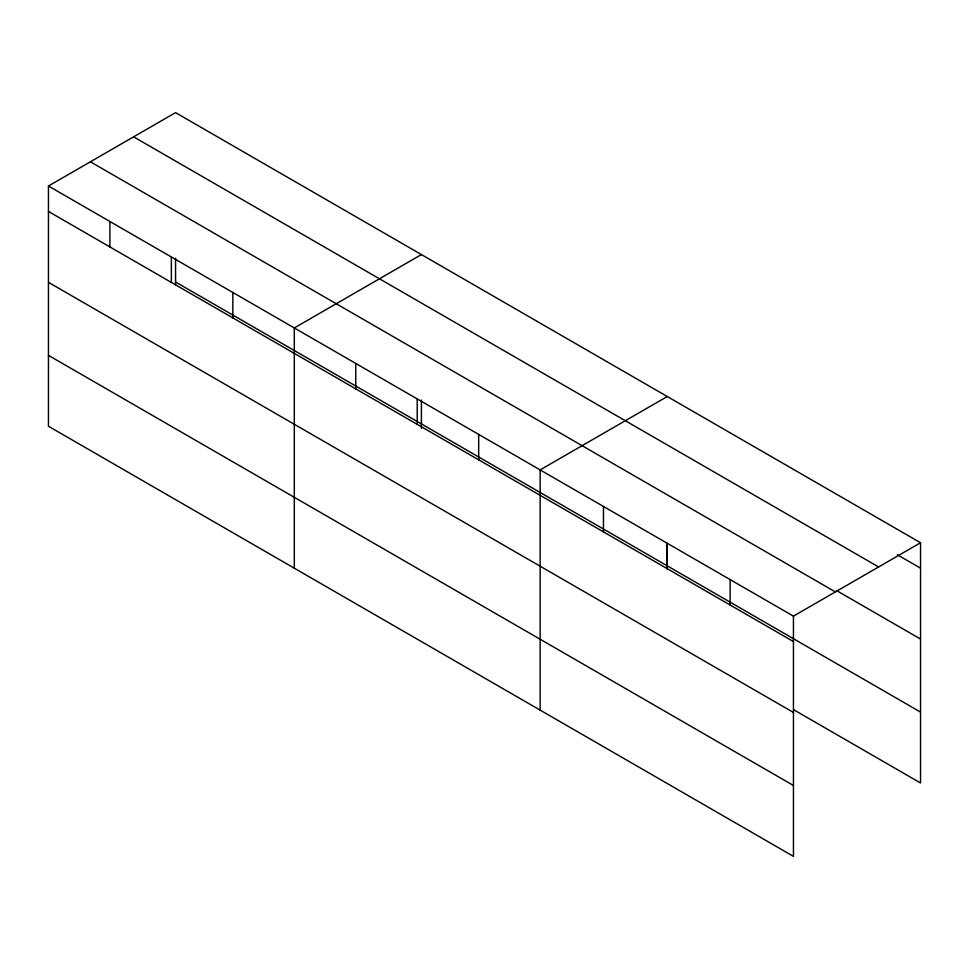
<?xml version="1.0" encoding="UTF-8"?>
<svg xmlns="http://www.w3.org/2000/svg" width="969" height="969" viewBox="0 0 969 969"><rect width="100%" height="100%" fill="white"/><g stroke="black" fill="none" stroke-linecap="round" stroke-linejoin="round"><path stroke-width="1.45" d="M48.45 186.012L793.441 616.139L793.441 856.366L48.45 426.251L48.45 186.012L175.559 112.634L920.55 542.749L920.55 782.988L793.902 709.865M421.406 254.568L294.297 327.958L294.297 568.185M667.253 396.515L540.145 469.892L540.145 710.132M793.441 616.139L920.55 542.749M897.294 554.752L920.55 568.185M133.613 136.847L878.604 566.962M836.55 590.569L920.55 639.068M90.396 161.799L835.387 591.914M175.559 281.979L920.55 712.094M48.45 211.448L793.441 641.563M48.45 282.33L793.441 712.445M48.45 355.369L793.441 785.484M730.117 579.571L730.117 605.007M667.253 543.5L667.253 568.876M666.793 543.015L666.793 568.44M603.469 506.46L603.469 531.884M478.686 434.415L478.686 459.839M421.406 400.076L421.406 428.443M417.215 398.925L417.215 424.361M355.756 363.436L355.756 388.872M232.839 292.468L232.839 317.905M175.559 258.129L175.559 284.995M171.368 256.991L171.368 282.415M109.909 221.501L109.909 246.938"/></g></svg>
